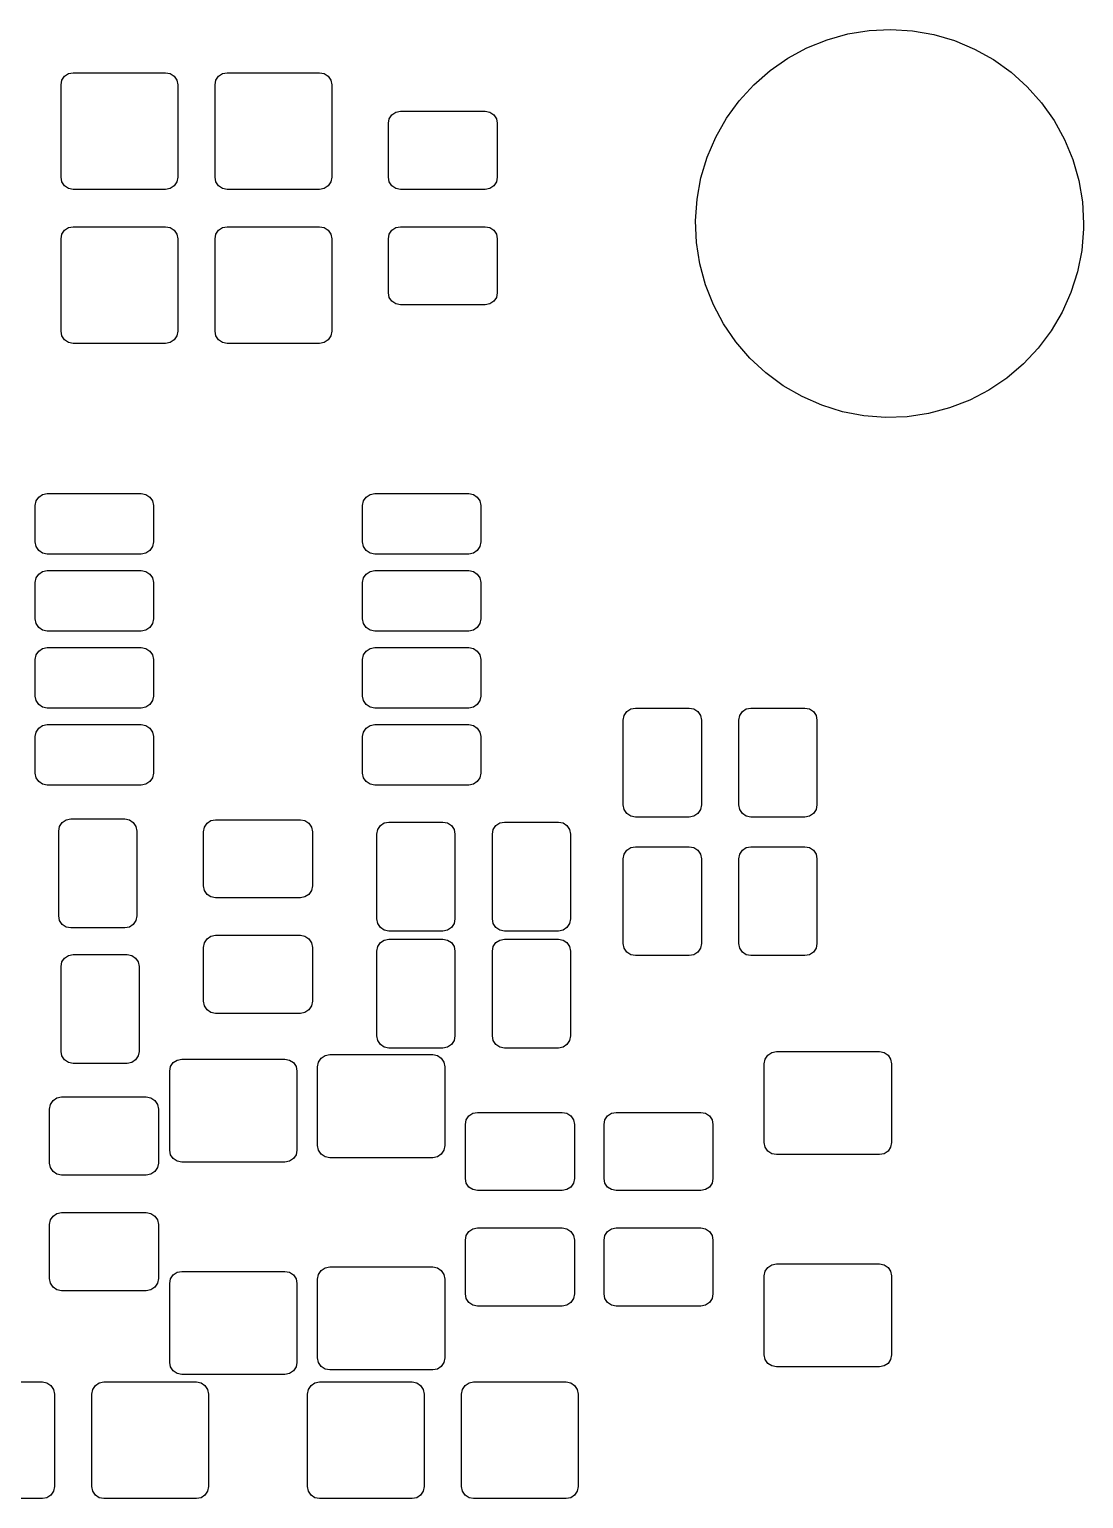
# Model space of a CAD drawing. Extents: x 0.28 to 2.54, y 0.32 to 1.78.
# Drawn here: x 1.852 to 2.536, y 0.822 to 1.776 of the extents above; entities that cross this region are included whole.
import ezdxf

# ---------------------------------------------------------------- set-up
doc = ezdxf.new("R2010")
doc.units = 0
doc.header["$MEASUREMENT"] = 0
doc.layers.add('BLACK', color=7, linetype='CONTINUOUS')

msp = doc.modelspace()

# ---------------------------------------------------------------- linework, layer by layer
at = {"layer": 'BLACK', "linetype": 'CONTINUOUS'}
for p, q in [((2.38295, 1.77305), (2.39683, 1.77529)), ((2.39683, 1.77529), (2.41088, 1.77598)), ((2.41088, 1.77598), (2.42492, 1.7751)), ((2.42492, 1.7751), (2.43877, 1.77266)), ((2.35636, 1.76399), (2.3694, 1.76926)), ((2.3694, 1.76926), (2.38295, 1.77305)), ((2.43877, 1.77266), (2.45226, 1.76868)), ((2.45226, 1.76868), (2.46523, 1.76323)), ((2.33244, 1.74928), (2.34399, 1.7573)), ((2.34399, 1.7573), (2.35636, 1.76399)), ((2.46523, 1.76323), (2.47751, 1.75637)), ((2.47751, 1.75637), (2.48894, 1.74818)), ((1.87273, 1.74301), (1.87443, 1.74557)), ((1.87443, 1.74557), (1.87699, 1.74727)), ((1.87699, 1.74727), (1.88, 1.74787)), ((1.88, 1.74787), (1.94, 1.74787)), ((1.94, 1.74787), (1.94301, 1.74727)), ((1.94301, 1.74727), (1.94557, 1.74557)), ((1.94557, 1.74557), (1.94727, 1.74301)), ((1.97273, 1.74301), (1.97443, 1.74557)), ((1.97443, 1.74557), (1.97699, 1.74727)), ((1.97699, 1.74727), (1.98, 1.74787)), ((1.98, 1.74787), (2.04, 1.74787)), ((2.04, 1.74787), (2.04301, 1.74727)), ((2.04301, 1.74727), (2.04557, 1.74557)), ((2.04557, 1.74557), (2.04727, 1.74301)), ((2.32185, 1.74001), (2.33244, 1.74928)), ((2.48894, 1.74818), (2.49939, 1.73877)), ((1.87213, 1.74), (1.87273, 1.74301)), ((1.87213, 1.68), (1.87213, 1.74)), ((1.94727, 1.74301), (1.94787, 1.74)), ((1.94787, 1.74), (1.94787, 1.68)), ((1.97213, 1.74), (1.97273, 1.74301)), ((1.97213, 1.68), (1.97213, 1.74)), ((2.04727, 1.74301), (2.04787, 1.74)), ((2.04787, 1.74), (2.04787, 1.68)), ((2.31237, 1.72963), (2.32185, 1.74001)), ((2.49939, 1.73877), (2.50873, 1.72825)), ((2.3041, 1.71825), (2.31237, 1.72963)), ((2.50873, 1.72825), (2.51684, 1.71676)), ((2.08463, 1.715), (2.08523, 1.71801)), ((2.08523, 1.71801), (2.08693, 1.72057)), ((2.08693, 1.72057), (2.08949, 1.72227)), ((2.08949, 1.72227), (2.0925, 1.72287)), ((2.0925, 1.72287), (2.1475, 1.72287)), ((2.1475, 1.72287), (2.15051, 1.72227)), ((2.15051, 1.72227), (2.15307, 1.72057)), ((2.15307, 1.72057), (2.15477, 1.71801)), ((2.15477, 1.71801), (2.15537, 1.715)), ((2.29715, 1.70602), (2.3041, 1.71825)), ((2.08463, 1.68), (2.08463, 1.715)), ((2.15537, 1.715), (2.15537, 1.68)), ((2.51684, 1.71676), (2.52362, 1.70444)), ((2.29161, 1.69309), (2.29715, 1.70602)), ((2.52362, 1.70444), (2.52898, 1.69143)), ((2.28755, 1.67962), (2.29161, 1.69309)), ((2.52898, 1.69143), (2.53285, 1.67791)), ((1.87273, 1.67699), (1.87213, 1.68)), ((1.94787, 1.68), (1.94727, 1.67699)), ((1.97273, 1.67699), (1.97213, 1.68)), ((2.04787, 1.68), (2.04727, 1.67699)), ((2.08523, 1.67699), (2.08463, 1.68)), ((2.15537, 1.68), (2.15477, 1.67699)), ((2.28501, 1.66579), (2.28755, 1.67962)), ((1.87443, 1.67443), (1.87273, 1.67699)), ((1.87699, 1.67273), (1.87443, 1.67443)), ((1.88, 1.67213), (1.87699, 1.67273)), ((1.94, 1.67213), (1.88, 1.67213)), ((1.94301, 1.67273), (1.94, 1.67213)), ((1.94557, 1.67443), (1.94301, 1.67273)), ((1.94727, 1.67699), (1.94557, 1.67443)), ((1.97443, 1.67443), (1.97273, 1.67699)), ((1.97699, 1.67273), (1.97443, 1.67443)), ((1.98, 1.67213), (1.97699, 1.67273)), ((2.04, 1.67213), (1.98, 1.67213)), ((2.04301, 1.67273), (2.04, 1.67213)), ((2.04557, 1.67443), (2.04301, 1.67273)), ((2.04727, 1.67699), (2.04557, 1.67443)), ((2.08693, 1.67443), (2.08523, 1.67699)), ((2.08949, 1.67273), (2.08693, 1.67443)), ((2.0925, 1.67213), (2.08949, 1.67273)), ((2.1475, 1.67213), (2.0925, 1.67213)), ((2.15051, 1.67273), (2.1475, 1.67213)), ((2.15307, 1.67443), (2.15051, 1.67273)), ((2.15477, 1.67699), (2.15307, 1.67443)), ((2.53285, 1.67791), (2.5352, 1.66404)), ((2.28403, 1.65176), (2.28501, 1.66579)), ((2.5352, 1.66404), (2.53598, 1.65)), ((2.28462, 1.63771), (2.28403, 1.65176)), ((1.87213, 1.64), (1.87273, 1.64301)), ((1.87273, 1.64301), (1.87443, 1.64557)), ((1.87443, 1.64557), (1.87699, 1.64727)), ((1.87699, 1.64727), (1.88, 1.64787)), ((1.88, 1.64787), (1.94, 1.64787)), ((1.94, 1.64787), (1.94301, 1.64727)), ((1.94301, 1.64727), (1.94557, 1.64557)), ((1.94557, 1.64557), (1.94727, 1.64301)), ((1.94727, 1.64301), (1.94787, 1.64)), ((1.97213, 1.64), (1.97273, 1.64301)), ((1.97273, 1.64301), (1.97443, 1.64557)), ((1.97443, 1.64557), (1.97699, 1.64727)), ((1.97699, 1.64727), (1.98, 1.64787)), ((1.98, 1.64787), (2.04, 1.64787)), ((2.04, 1.64787), (2.04301, 1.64727)), ((2.04301, 1.64727), (2.04557, 1.64557)), ((2.04557, 1.64557), (2.04727, 1.64301)), ((2.04727, 1.64301), (2.04787, 1.64)), ((2.08463, 1.64), (2.08523, 1.64301)), ((2.08523, 1.64301), (2.08693, 1.64557)), ((2.08693, 1.64557), (2.08949, 1.64727)), ((2.08949, 1.64727), (2.0925, 1.64787)), ((2.0925, 1.64787), (2.1475, 1.64787)), ((2.1475, 1.64787), (2.15051, 1.64727)), ((2.15051, 1.64727), (2.15307, 1.64557)), ((2.15307, 1.64557), (2.15477, 1.64301)), ((2.15477, 1.64301), (2.15537, 1.64)), ((2.53594, 1.64648), (2.53476, 1.63247)), ((2.53598, 1.65), (2.53594, 1.64648)), ((1.87213, 1.58), (1.87213, 1.64)), ((1.94787, 1.64), (1.94787, 1.58)), ((1.97213, 1.58), (1.97213, 1.64)), ((2.04787, 1.64), (2.04787, 1.58)), ((2.08463, 1.605), (2.08463, 1.64)), ((2.15537, 1.64), (2.15537, 1.605)), ((2.28677, 1.62381), (2.28462, 1.63771)), ((2.53476, 1.63247), (2.53203, 1.61867)), ((2.29046, 1.61023), (2.28677, 1.62381)), ((2.53203, 1.61867), (2.52777, 1.60526)), ((2.08523, 1.60199), (2.08463, 1.605)), ((2.15537, 1.605), (2.15477, 1.60199)), ((2.29563, 1.59716), (2.29046, 1.61023)), ((2.52777, 1.60526), (2.52205, 1.59241)), ((2.08693, 1.59943), (2.08523, 1.60199)), ((2.08949, 1.59773), (2.08693, 1.59943)), ((2.0925, 1.59713), (2.08949, 1.59773)), ((2.1475, 1.59713), (2.0925, 1.59713)), ((2.15051, 1.59773), (2.1475, 1.59713)), ((2.15307, 1.59943), (2.15051, 1.59773)), ((2.15477, 1.60199), (2.15307, 1.59943)), ((2.30224, 1.58474), (2.29563, 1.59716)), ((2.31018, 1.57313), (2.30224, 1.58474)), ((2.52205, 1.59241), (2.51493, 1.58028)), ((1.87273, 1.57699), (1.87213, 1.58)), ((1.87443, 1.57443), (1.87273, 1.57699)), ((1.87699, 1.57273), (1.87443, 1.57443)), ((1.94557, 1.57443), (1.94301, 1.57273)), ((1.94727, 1.57699), (1.94557, 1.57443)), ((1.94787, 1.58), (1.94727, 1.57699)), ((1.97273, 1.57699), (1.97213, 1.58)), ((1.97443, 1.57443), (1.97273, 1.57699)), ((1.97699, 1.57273), (1.97443, 1.57443)), ((2.04557, 1.57443), (2.04301, 1.57273)), ((2.04727, 1.57699), (2.04557, 1.57443)), ((2.04787, 1.58), (2.04727, 1.57699)), ((2.51493, 1.58028), (2.50651, 1.56902)), ((1.88, 1.57213), (1.87699, 1.57273)), ((1.94, 1.57213), (1.88, 1.57213)), ((1.94301, 1.57273), (1.94, 1.57213)), ((1.98, 1.57213), (1.97699, 1.57273)), ((2.04, 1.57213), (1.98, 1.57213)), ((2.04301, 1.57273), (2.04, 1.57213)), ((2.31937, 1.56248), (2.31018, 1.57313)), ((2.50651, 1.56902), (2.49688, 1.55877)), ((2.32969, 1.55293), (2.31937, 1.56248)), ((2.49688, 1.55877), (2.48617, 1.54965)), ((2.34102, 1.54458), (2.32969, 1.55293)), ((2.48617, 1.54965), (2.47451, 1.54178)), ((2.3532, 1.53755), (2.34102, 1.54458)), ((2.36609, 1.53192), (2.3532, 1.53755)), ((2.47451, 1.54178), (2.46204, 1.53527)), ((2.37952, 1.52776), (2.36609, 1.53192)), ((2.39334, 1.52512), (2.37952, 1.52776)), ((2.43533, 1.52659), (2.42142, 1.52453)), ((2.44893, 1.53018), (2.43533, 1.52659)), ((2.46204, 1.53527), (2.44893, 1.53018)), ((2.40736, 1.52404), (2.39334, 1.52512)), ((2.42142, 1.52453), (2.40736, 1.52404)), ((1.85531, 1.46681), (1.85591, 1.46982)), ((1.85591, 1.46982), (1.85762, 1.47238)), ((1.85762, 1.47238), (1.86018, 1.47409)), ((1.86018, 1.47409), (1.86319, 1.47469)), ((1.86319, 1.47469), (1.92421, 1.47469)), ((1.92421, 1.47469), (1.92723, 1.47409)), ((1.92723, 1.47409), (1.92978, 1.47238)), ((1.92978, 1.47238), (1.93149, 1.46982)), ((1.93149, 1.46982), (1.93209, 1.46681)), ((2.06791, 1.46681), (2.06851, 1.46982)), ((2.06851, 1.46982), (2.07022, 1.47238)), ((2.07022, 1.47238), (2.07277, 1.47409)), ((2.07277, 1.47409), (2.07579, 1.47469)), ((2.07579, 1.47469), (2.13681, 1.47469)), ((2.13681, 1.47469), (2.13982, 1.47409)), ((2.13982, 1.47409), (2.14238, 1.47238)), ((2.14238, 1.47238), (2.14409, 1.46982)), ((2.14409, 1.46982), (2.14469, 1.46681)), ((1.85531, 1.44319), (1.85531, 1.46681)), ((1.93209, 1.46681), (1.93209, 1.44319)), ((2.06791, 1.44319), (2.06791, 1.46681)), ((2.14469, 1.46681), (2.14469, 1.44319)), ((1.85591, 1.44018), (1.85531, 1.44319)), ((1.93209, 1.44319), (1.93149, 1.44018)), ((2.06851, 1.44018), (2.06791, 1.44319)), ((2.14469, 1.44319), (2.14409, 1.44018)), ((1.85762, 1.43762), (1.85591, 1.44018)), ((1.86018, 1.43591), (1.85762, 1.43762)), ((1.86319, 1.43531), (1.86018, 1.43591)), ((1.92421, 1.43531), (1.86319, 1.43531)), ((1.92723, 1.43591), (1.92421, 1.43531)), ((1.92978, 1.43762), (1.92723, 1.43591)), ((1.93149, 1.44018), (1.92978, 1.43762)), ((2.07022, 1.43762), (2.06851, 1.44018)), ((2.07277, 1.43591), (2.07022, 1.43762)), ((2.07579, 1.43531), (2.07277, 1.43591)), ((2.13681, 1.43531), (2.07579, 1.43531)), ((2.13982, 1.43591), (2.13681, 1.43531)), ((2.14238, 1.43762), (2.13982, 1.43591)), ((2.14409, 1.44018), (2.14238, 1.43762)), ((1.85591, 1.41982), (1.85762, 1.42238)), ((1.85762, 1.42238), (1.86018, 1.42409)), ((1.86018, 1.42409), (1.86319, 1.42469)), ((1.86319, 1.42469), (1.92421, 1.42469)), ((1.92421, 1.42469), (1.92723, 1.42409)), ((1.92723, 1.42409), (1.92978, 1.42238)), ((1.92978, 1.42238), (1.93149, 1.41982)), ((2.06851, 1.41982), (2.07022, 1.42238)), ((2.07022, 1.42238), (2.07277, 1.42409)), ((2.07277, 1.42409), (2.07579, 1.42469)), ((2.07579, 1.42469), (2.13681, 1.42469)), ((2.13681, 1.42469), (2.13982, 1.42409)), ((2.13982, 1.42409), (2.14238, 1.42238)), ((2.14238, 1.42238), (2.14409, 1.41982)), ((1.85531, 1.41681), (1.85591, 1.41982)), ((1.85531, 1.39319), (1.85531, 1.41681)), ((1.93149, 1.41982), (1.93209, 1.41681)), ((1.93209, 1.41681), (1.93209, 1.39319)), ((2.06791, 1.41681), (2.06851, 1.41982)), ((2.06791, 1.39319), (2.06791, 1.41681)), ((2.14409, 1.41982), (2.14469, 1.41681)), ((2.14469, 1.41681), (2.14469, 1.39319)), ((1.85591, 1.39018), (1.85531, 1.39319)), ((1.93209, 1.39319), (1.93149, 1.39018)), ((2.06851, 1.39018), (2.06791, 1.39319)), ((2.14469, 1.39319), (2.14409, 1.39018)), ((1.85762, 1.38762), (1.85591, 1.39018)), ((1.86018, 1.38591), (1.85762, 1.38762)), ((1.86319, 1.38531), (1.86018, 1.38591)), ((1.92421, 1.38531), (1.86319, 1.38531)), ((1.92723, 1.38591), (1.92421, 1.38531)), ((1.92978, 1.38762), (1.92723, 1.38591)), ((1.93149, 1.39018), (1.92978, 1.38762)), ((2.07022, 1.38762), (2.06851, 1.39018)), ((2.07277, 1.38591), (2.07022, 1.38762)), ((2.07579, 1.38531), (2.07277, 1.38591)), ((2.13681, 1.38531), (2.07579, 1.38531)), ((2.13982, 1.38591), (2.13681, 1.38531)), ((2.14238, 1.38762), (2.13982, 1.38591)), ((2.14409, 1.39018), (2.14238, 1.38762)), ((1.85762, 1.37238), (1.86018, 1.37409)), ((1.86018, 1.37409), (1.86319, 1.37469)), ((1.86319, 1.37469), (1.92421, 1.37469)), ((1.92421, 1.37469), (1.92723, 1.37409)), ((1.92723, 1.37409), (1.92978, 1.37238)), ((2.07022, 1.37238), (2.07277, 1.37409)), ((2.07277, 1.37409), (2.07579, 1.37469)), ((2.07579, 1.37469), (2.13681, 1.37469)), ((2.13681, 1.37469), (2.13982, 1.37409)), ((2.13982, 1.37409), (2.14238, 1.37238)), ((1.85531, 1.36681), (1.85591, 1.36982)), ((1.85531, 1.34319), (1.85531, 1.36681)), ((1.85591, 1.36982), (1.85762, 1.37238)), ((1.92978, 1.37238), (1.93149, 1.36982)), ((1.93149, 1.36982), (1.93209, 1.36681)), ((1.93209, 1.36681), (1.93209, 1.34319)), ((2.06791, 1.36681), (2.06851, 1.36982)), ((2.06791, 1.34319), (2.06791, 1.36681)), ((2.06851, 1.36982), (2.07022, 1.37238)), ((2.14238, 1.37238), (2.14409, 1.36982)), ((2.14409, 1.36982), (2.14469, 1.36681)), ((2.14469, 1.36681), (2.14469, 1.34319)), ((1.85591, 1.34018), (1.85531, 1.34319)), ((1.85762, 1.33762), (1.85591, 1.34018)), ((1.86018, 1.33591), (1.85762, 1.33762)), ((1.86319, 1.33531), (1.86018, 1.33591)), ((1.92723, 1.33591), (1.92421, 1.33531)), ((1.92978, 1.33762), (1.92723, 1.33591)), ((1.93149, 1.34018), (1.92978, 1.33762)), ((1.93209, 1.34319), (1.93149, 1.34018)), ((2.06851, 1.34018), (2.06791, 1.34319)), ((2.07022, 1.33762), (2.06851, 1.34018)), ((2.07277, 1.33591), (2.07022, 1.33762)), ((2.07579, 1.33531), (2.07277, 1.33591)), ((2.13982, 1.33591), (2.13681, 1.33531)), ((2.14238, 1.33762), (2.13982, 1.33591)), ((2.14409, 1.34018), (2.14238, 1.33762)), ((2.14469, 1.34319), (2.14409, 1.34018)), ((1.92421, 1.33531), (1.86319, 1.33531)), ((2.13681, 1.33531), (2.07579, 1.33531)), ((2.23713, 1.3275), (2.23773, 1.33051)), ((2.23713, 1.2725), (2.23713, 1.3275)), ((2.23773, 1.33051), (2.23943, 1.33307)), ((2.23943, 1.33307), (2.24199, 1.33477)), ((2.24199, 1.33477), (2.245, 1.33537)), ((2.245, 1.33537), (2.28, 1.33537)), ((2.28, 1.33537), (2.28301, 1.33477)), ((2.28301, 1.33477), (2.28557, 1.33307)), ((2.28557, 1.33307), (2.28727, 1.33051)), ((2.28727, 1.33051), (2.28787, 1.3275)), ((2.28787, 1.3275), (2.28787, 1.2725)), ((2.31213, 1.3275), (2.31273, 1.33051)), ((2.31213, 1.2725), (2.31213, 1.3275)), ((2.31273, 1.33051), (2.31443, 1.33307)), ((2.31443, 1.33307), (2.31699, 1.33477)), ((2.31699, 1.33477), (2.32, 1.33537)), ((2.32, 1.33537), (2.355, 1.33537)), ((2.355, 1.33537), (2.35801, 1.33477)), ((2.35801, 1.33477), (2.36057, 1.33307)), ((2.36057, 1.33307), (2.36227, 1.33051)), ((2.36227, 1.33051), (2.36287, 1.3275)), ((2.36287, 1.3275), (2.36287, 1.2725)), ((1.85531, 1.31681), (1.85591, 1.31982)), ((1.85531, 1.29319), (1.85531, 1.31681)), ((1.85591, 1.31982), (1.85762, 1.32238)), ((1.85762, 1.32238), (1.86018, 1.32409)), ((1.86018, 1.32409), (1.86319, 1.32469)), ((1.86319, 1.32469), (1.92421, 1.32469)), ((1.92421, 1.32469), (1.92723, 1.32409)), ((1.92723, 1.32409), (1.92978, 1.32238)), ((1.92978, 1.32238), (1.93149, 1.31982)), ((1.93149, 1.31982), (1.93209, 1.31681)), ((1.93209, 1.31681), (1.93209, 1.29319)), ((2.06791, 1.31681), (2.06851, 1.31982)), ((2.06791, 1.29319), (2.06791, 1.31681)), ((2.06851, 1.31982), (2.07022, 1.32238)), ((2.07022, 1.32238), (2.07277, 1.32409)), ((2.07277, 1.32409), (2.07579, 1.32469)), ((2.07579, 1.32469), (2.13681, 1.32469)), ((2.13681, 1.32469), (2.13982, 1.32409)), ((2.13982, 1.32409), (2.14238, 1.32238)), ((2.14238, 1.32238), (2.14409, 1.31982)), ((2.14409, 1.31982), (2.14469, 1.31681)), ((2.14469, 1.31681), (2.14469, 1.29319)), ((1.85591, 1.29018), (1.85531, 1.29319)), ((1.85762, 1.28762), (1.85591, 1.29018)), ((1.93149, 1.29018), (1.92978, 1.28762)), ((1.93209, 1.29319), (1.93149, 1.29018)), ((2.06851, 1.29018), (2.06791, 1.29319)), ((2.07022, 1.28762), (2.06851, 1.29018)), ((2.14409, 1.29018), (2.14238, 1.28762)), ((2.14469, 1.29319), (2.14409, 1.29018)), ((1.86018, 1.28591), (1.85762, 1.28762)), ((1.86319, 1.28531), (1.86018, 1.28591)), ((1.92421, 1.28531), (1.86319, 1.28531)), ((1.92723, 1.28591), (1.92421, 1.28531)), ((1.92978, 1.28762), (1.92723, 1.28591)), ((2.07277, 1.28591), (2.07022, 1.28762)), ((2.07579, 1.28531), (2.07277, 1.28591)), ((2.13681, 1.28531), (2.07579, 1.28531)), ((2.13982, 1.28591), (2.13681, 1.28531)), ((2.14238, 1.28762), (2.13982, 1.28591)), ((2.23773, 1.26949), (2.23713, 1.2725)), ((2.23943, 1.26693), (2.23773, 1.26949)), ((2.28727, 1.26949), (2.28557, 1.26693)), ((2.28787, 1.2725), (2.28727, 1.26949)), ((2.31273, 1.26949), (2.31213, 1.2725)), ((2.31443, 1.26693), (2.31273, 1.26949)), ((2.36227, 1.26949), (2.36057, 1.26693)), ((2.36287, 1.2725), (2.36227, 1.26949)), ((1.87123, 1.25851), (1.87293, 1.26107)), ((1.87293, 1.26107), (1.87549, 1.26277)), ((1.87549, 1.26277), (1.8785, 1.26337)), ((1.8785, 1.26337), (1.9135, 1.26337)), ((1.9135, 1.26337), (1.91651, 1.26277)), ((1.91651, 1.26277), (1.91907, 1.26107)), ((1.91907, 1.26107), (1.92077, 1.25851)), ((1.96523, 1.25801), (1.96693, 1.26057)), ((1.96693, 1.26057), (1.96949, 1.26227)), ((1.96949, 1.26227), (1.9725, 1.26287)), ((1.9725, 1.26287), (2.0275, 1.26287)), ((2.0275, 1.26287), (2.03051, 1.26227)), ((2.03051, 1.26227), (2.03307, 1.26057)), ((2.03307, 1.26057), (2.03477, 1.25801)), ((2.07943, 1.25907), (2.08199, 1.26077)), ((2.08199, 1.26077), (2.085, 1.26137)), ((2.085, 1.26137), (2.12, 1.26137)), ((2.12, 1.26137), (2.12301, 1.26077)), ((2.12301, 1.26077), (2.12557, 1.25907)), ((2.15443, 1.25907), (2.15699, 1.26077)), ((2.15699, 1.26077), (2.16, 1.26137)), ((2.16, 1.26137), (2.195, 1.26137)), ((2.195, 1.26137), (2.19801, 1.26077)), ((2.19801, 1.26077), (2.20057, 1.25907)), ((2.24199, 1.26523), (2.23943, 1.26693)), ((2.245, 1.26463), (2.24199, 1.26523)), ((2.28, 1.26463), (2.245, 1.26463)), ((2.28301, 1.26523), (2.28, 1.26463)), ((2.28557, 1.26693), (2.28301, 1.26523)), ((2.31699, 1.26523), (2.31443, 1.26693)), ((2.32, 1.26463), (2.31699, 1.26523)), ((2.355, 1.26463), (2.32, 1.26463)), ((2.35801, 1.26523), (2.355, 1.26463)), ((2.36057, 1.26693), (2.35801, 1.26523)), ((1.87063, 1.2555), (1.87123, 1.25851)), ((1.87063, 1.2005), (1.87063, 1.2555)), ((1.92077, 1.25851), (1.92137, 1.2555)), ((1.92137, 1.2555), (1.92137, 1.2005)), ((1.96463, 1.255), (1.96523, 1.25801)), ((1.96463, 1.22), (1.96463, 1.255)), ((2.03477, 1.25801), (2.03537, 1.255)), ((2.03537, 1.255), (2.03537, 1.22)), ((2.07713, 1.2535), (2.07773, 1.25651)), ((2.07713, 1.1985), (2.07713, 1.2535)), ((2.07773, 1.25651), (2.07943, 1.25907)), ((2.12557, 1.25907), (2.12727, 1.25651)), ((2.12727, 1.25651), (2.12787, 1.2535)), ((2.12787, 1.2535), (2.12787, 1.1985)), ((2.15213, 1.2535), (2.15273, 1.25651)), ((2.15213, 1.1985), (2.15213, 1.2535)), ((2.15273, 1.25651), (2.15443, 1.25907)), ((2.20057, 1.25907), (2.20227, 1.25651)), ((2.20227, 1.25651), (2.20287, 1.2535)), ((2.20287, 1.2535), (2.20287, 1.1985)), ((2.23713, 1.2375), (2.23773, 1.24051)), ((2.23773, 1.24051), (2.23943, 1.24307)), ((2.23943, 1.24307), (2.24199, 1.24477)), ((2.24199, 1.24477), (2.245, 1.24537)), ((2.245, 1.24537), (2.28, 1.24537)), ((2.28, 1.24537), (2.28301, 1.24477)), ((2.28301, 1.24477), (2.28557, 1.24307)), ((2.28557, 1.24307), (2.28727, 1.24051)), ((2.28727, 1.24051), (2.28787, 1.2375)), ((2.31213, 1.2375), (2.31273, 1.24051)), ((2.31273, 1.24051), (2.31443, 1.24307)), ((2.31443, 1.24307), (2.31699, 1.24477)), ((2.31699, 1.24477), (2.32, 1.24537)), ((2.32, 1.24537), (2.355, 1.24537)), ((2.355, 1.24537), (2.35801, 1.24477)), ((2.35801, 1.24477), (2.36057, 1.24307)), ((2.36057, 1.24307), (2.36227, 1.24051)), ((2.36227, 1.24051), (2.36287, 1.2375)), ((2.23713, 1.1825), (2.23713, 1.2375)), ((2.28787, 1.2375), (2.28787, 1.1825)), ((2.31213, 1.1825), (2.31213, 1.2375)), ((2.36287, 1.2375), (2.36287, 1.1825)), ((1.96523, 1.21699), (1.96463, 1.22)), ((1.96693, 1.21443), (1.96523, 1.21699)), ((1.96949, 1.21273), (1.96693, 1.21443)), ((1.9725, 1.21213), (1.96949, 1.21273)), ((2.0275, 1.21213), (1.9725, 1.21213)), ((2.03051, 1.21273), (2.0275, 1.21213)), ((2.03307, 1.21443), (2.03051, 1.21273)), ((2.03477, 1.21699), (2.03307, 1.21443)), ((2.03537, 1.22), (2.03477, 1.21699)), ((1.87123, 1.19749), (1.87063, 1.2005)), ((1.87293, 1.19493), (1.87123, 1.19749)), ((1.87549, 1.19323), (1.87293, 1.19493)), ((1.8785, 1.19263), (1.87549, 1.19323)), ((1.9135, 1.19263), (1.8785, 1.19263)), ((1.91651, 1.19323), (1.9135, 1.19263)), ((1.91907, 1.19493), (1.91651, 1.19323)), ((1.92077, 1.19749), (1.91907, 1.19493)), ((1.92137, 1.2005), (1.92077, 1.19749)), ((2.07773, 1.19549), (2.07713, 1.1985)), ((2.07943, 1.19293), (2.07773, 1.19549)), ((2.08199, 1.19123), (2.07943, 1.19293)), ((2.12557, 1.19293), (2.12301, 1.19123)), ((2.12727, 1.19549), (2.12557, 1.19293)), ((2.12787, 1.1985), (2.12727, 1.19549)), ((2.15273, 1.19549), (2.15213, 1.1985)), ((2.15443, 1.19293), (2.15273, 1.19549)), ((2.15699, 1.19123), (2.15443, 1.19293)), ((2.20057, 1.19293), (2.19801, 1.19123)), ((2.20227, 1.19549), (2.20057, 1.19293)), ((2.20287, 1.1985), (2.20227, 1.19549)), ((1.96463, 1.18), (1.96523, 1.18301)), ((1.96523, 1.18301), (1.96693, 1.18557)), ((1.96693, 1.18557), (1.96949, 1.18727)), ((1.96949, 1.18727), (1.9725, 1.18787)), ((1.9725, 1.18787), (2.0275, 1.18787)), ((2.0275, 1.18787), (2.03051, 1.18727)), ((2.03051, 1.18727), (2.03307, 1.18557)), ((2.03307, 1.18557), (2.03477, 1.18301)), ((2.03477, 1.18301), (2.03537, 1.18)), ((2.07773, 1.18051), (2.07943, 1.18307)), ((2.07943, 1.18307), (2.08199, 1.18477)), ((2.085, 1.19063), (2.08199, 1.19123)), ((2.08199, 1.18477), (2.085, 1.18537)), ((2.12, 1.19063), (2.085, 1.19063)), ((2.085, 1.18537), (2.12, 1.18537)), ((2.12301, 1.19123), (2.12, 1.19063)), ((2.12, 1.18537), (2.12301, 1.18477)), ((2.12301, 1.18477), (2.12557, 1.18307)), ((2.12557, 1.18307), (2.12727, 1.18051)), ((2.15273, 1.18051), (2.15443, 1.18307)), ((2.15443, 1.18307), (2.15699, 1.18477)), ((2.16, 1.19063), (2.15699, 1.19123)), ((2.15699, 1.18477), (2.16, 1.18537)), ((2.195, 1.19063), (2.16, 1.19063)), ((2.16, 1.18537), (2.195, 1.18537)), ((2.19801, 1.19123), (2.195, 1.19063)), ((2.195, 1.18537), (2.19801, 1.18477)), ((2.19801, 1.18477), (2.20057, 1.18307)), ((2.20057, 1.18307), (2.20227, 1.18051)), ((1.87443, 1.17307), (1.87699, 1.17477)), ((1.87699, 1.17477), (1.88, 1.17537)), ((1.88, 1.17537), (1.915, 1.17537)), ((1.915, 1.17537), (1.91801, 1.17477)), ((1.91801, 1.17477), (1.92057, 1.17307)), ((1.96463, 1.145), (1.96463, 1.18)), ((2.03537, 1.18), (2.03537, 1.145)), ((2.07713, 1.1775), (2.07773, 1.18051)), ((2.07713, 1.1225), (2.07713, 1.1775)), ((2.12727, 1.18051), (2.12787, 1.1775)), ((2.12787, 1.1775), (2.12787, 1.1225)), ((2.15213, 1.1775), (2.15273, 1.18051)), ((2.15213, 1.1225), (2.15213, 1.1775)), ((2.20227, 1.18051), (2.20287, 1.1775)), ((2.20287, 1.1775), (2.20287, 1.1225)), ((2.23773, 1.17949), (2.23713, 1.1825)), ((2.23943, 1.17693), (2.23773, 1.17949)), ((2.24199, 1.17523), (2.23943, 1.17693)), ((2.245, 1.17463), (2.24199, 1.17523)), ((2.28, 1.17463), (2.245, 1.17463)), ((2.28301, 1.17523), (2.28, 1.17463)), ((2.28557, 1.17693), (2.28301, 1.17523)), ((2.28727, 1.17949), (2.28557, 1.17693)), ((2.28787, 1.1825), (2.28727, 1.17949)), ((2.31273, 1.17949), (2.31213, 1.1825)), ((2.31443, 1.17693), (2.31273, 1.17949)), ((2.31699, 1.17523), (2.31443, 1.17693)), ((2.32, 1.17463), (2.31699, 1.17523)), ((2.355, 1.17463), (2.32, 1.17463)), ((2.35801, 1.17523), (2.355, 1.17463)), ((2.36057, 1.17693), (2.35801, 1.17523)), ((2.36227, 1.17949), (2.36057, 1.17693)), ((2.36287, 1.1825), (2.36227, 1.17949)), ((1.87213, 1.1675), (1.87273, 1.17051)), ((1.87213, 1.1125), (1.87213, 1.1675)), ((1.87273, 1.17051), (1.87443, 1.17307)), ((1.92057, 1.17307), (1.92227, 1.17051)), ((1.92227, 1.17051), (1.92287, 1.1675)), ((1.92287, 1.1675), (1.92287, 1.1125)), ((1.96523, 1.14199), (1.96463, 1.145)), ((2.03537, 1.145), (2.03477, 1.14199)), ((1.96693, 1.13943), (1.96523, 1.14199)), ((1.96949, 1.13773), (1.96693, 1.13943)), ((1.9725, 1.13713), (1.96949, 1.13773)), ((2.0275, 1.13713), (1.9725, 1.13713)), ((2.03051, 1.13773), (2.0275, 1.13713)), ((2.03307, 1.13943), (2.03051, 1.13773)), ((2.03477, 1.14199), (2.03307, 1.13943)), ((2.07773, 1.11949), (2.07713, 1.1225)), ((2.07943, 1.11693), (2.07773, 1.11949)), ((2.08199, 1.11523), (2.07943, 1.11693)), ((2.12557, 1.11693), (2.12301, 1.11523)), ((2.12727, 1.11949), (2.12557, 1.11693)), ((2.12787, 1.1225), (2.12727, 1.11949)), ((2.15273, 1.11949), (2.15213, 1.1225)), ((2.15443, 1.11693), (2.15273, 1.11949)), ((2.15699, 1.11523), (2.15443, 1.11693)), ((2.20057, 1.11693), (2.19801, 1.11523)), ((2.20227, 1.11949), (2.20057, 1.11693)), ((2.20287, 1.1225), (2.20227, 1.11949)), ((1.87273, 1.10949), (1.87213, 1.1125)), ((1.87443, 1.10693), (1.87273, 1.10949)), ((1.87699, 1.10523), (1.87443, 1.10693)), ((1.92057, 1.10693), (1.91801, 1.10523)), ((1.92227, 1.10949), (1.92057, 1.10693)), ((1.92287, 1.1125), (1.92227, 1.10949)), ((1.94498, 1.10517), (1.94754, 1.10687)), ((1.94754, 1.10687), (1.95055, 1.10747)), ((1.95055, 1.10747), (2.01745, 1.10747)), ((2.01745, 1.10747), (2.02046, 1.10687)), ((2.02046, 1.10687), (2.02302, 1.10517)), ((2.03928, 1.10551), (2.04098, 1.10807)), ((2.04098, 1.10807), (2.04354, 1.10977)), ((2.04354, 1.10977), (2.04655, 1.11037)), ((2.04655, 1.11037), (2.11345, 1.11037)), ((2.085, 1.11463), (2.08199, 1.11523)), ((2.12, 1.11463), (2.085, 1.11463)), ((2.11345, 1.11037), (2.11646, 1.10977)), ((2.11646, 1.10977), (2.11902, 1.10807)), ((2.11902, 1.10807), (2.12072, 1.10551)), ((2.12301, 1.11523), (2.12, 1.11463)), ((2.16, 1.11463), (2.15699, 1.11523)), ((2.195, 1.11463), (2.16, 1.11463)), ((2.19801, 1.11523), (2.195, 1.11463)), ((2.32868, 1.1045), (2.32928, 1.10751)), ((2.32928, 1.10751), (2.33098, 1.11007)), ((2.33098, 1.11007), (2.33354, 1.11177)), ((2.33354, 1.11177), (2.33655, 1.11237)), ((2.33655, 1.11237), (2.40345, 1.11237)), ((2.40345, 1.11237), (2.40646, 1.11177)), ((2.40646, 1.11177), (2.40902, 1.11007)), ((2.40902, 1.11007), (2.41072, 1.10751)), ((2.41072, 1.10751), (2.41132, 1.1045)), ((1.88, 1.10463), (1.87699, 1.10523)), ((1.915, 1.10463), (1.88, 1.10463)), ((1.91801, 1.10523), (1.915, 1.10463)), ((1.94268, 1.0996), (1.94328, 1.10261)), ((1.94268, 1.0484), (1.94268, 1.0996)), ((1.94328, 1.10261), (1.94498, 1.10517)), ((2.02302, 1.10517), (2.02472, 1.10261)), ((2.02472, 1.10261), (2.02532, 1.0996)), ((2.02532, 1.0996), (2.02532, 1.0484)), ((2.03868, 1.1025), (2.03928, 1.10551)), ((2.03868, 1.0513), (2.03868, 1.1025)), ((2.12072, 1.10551), (2.12132, 1.1025)), ((2.12132, 1.1025), (2.12132, 1.0513)), ((2.32868, 1.0533), (2.32868, 1.1045)), ((2.41132, 1.1045), (2.41132, 1.0533)), ((1.86463, 1.075), (1.86523, 1.07801)), ((1.86523, 1.07801), (1.86693, 1.08057)), ((1.86693, 1.08057), (1.86949, 1.08227)), ((1.86949, 1.08227), (1.8725, 1.08287)), ((1.8725, 1.08287), (1.9275, 1.08287)), ((1.9275, 1.08287), (1.93051, 1.08227)), ((1.93051, 1.08227), (1.93307, 1.08057)), ((1.93307, 1.08057), (1.93477, 1.07801)), ((1.93477, 1.07801), (1.93537, 1.075)), ((1.86463, 1.04), (1.86463, 1.075)), ((1.93537, 1.075), (1.93537, 1.04)), ((2.13523, 1.06801), (2.13693, 1.07057)), ((2.13693, 1.07057), (2.13949, 1.07227)), ((2.13949, 1.07227), (2.1425, 1.07287)), ((2.1425, 1.07287), (2.1975, 1.07287)), ((2.1975, 1.07287), (2.20051, 1.07227)), ((2.20051, 1.07227), (2.20307, 1.07057)), ((2.20307, 1.07057), (2.20477, 1.06801)), ((2.22523, 1.06801), (2.22693, 1.07057)), ((2.22693, 1.07057), (2.22949, 1.07227)), ((2.22949, 1.07227), (2.2325, 1.07287)), ((2.2325, 1.07287), (2.2875, 1.07287)), ((2.2875, 1.07287), (2.29051, 1.07227)), ((2.29051, 1.07227), (2.29307, 1.07057)), ((2.29307, 1.07057), (2.29477, 1.06801)), ((2.13463, 1.065), (2.13523, 1.06801)), ((2.13463, 1.03), (2.13463, 1.065)), ((2.20477, 1.06801), (2.20537, 1.065)), ((2.20537, 1.065), (2.20537, 1.03)), ((2.22463, 1.065), (2.22523, 1.06801)), ((2.22463, 1.03), (2.22463, 1.065)), ((2.29477, 1.06801), (2.29537, 1.065)), ((2.29537, 1.065), (2.29537, 1.03)), ((2.03928, 1.04829), (2.03868, 1.0513)), ((2.12132, 1.0513), (2.12072, 1.04829)), ((2.32928, 1.05029), (2.32868, 1.0533)), ((2.33098, 1.04773), (2.32928, 1.05029)), ((2.41072, 1.05029), (2.40902, 1.04773)), ((2.41132, 1.0533), (2.41072, 1.05029)), ((1.86523, 1.03699), (1.86463, 1.04)), ((1.93537, 1.04), (1.93477, 1.03699)), ((1.94328, 1.04539), (1.94268, 1.0484)), ((1.94498, 1.04283), (1.94328, 1.04539)), ((1.94754, 1.04113), (1.94498, 1.04283)), ((1.95055, 1.04053), (1.94754, 1.04113)), ((2.01745, 1.04053), (1.95055, 1.04053)), ((2.02046, 1.04113), (2.01745, 1.04053)), ((2.02302, 1.04283), (2.02046, 1.04113)), ((2.02472, 1.04539), (2.02302, 1.04283)), ((2.02532, 1.0484), (2.02472, 1.04539)), ((2.04098, 1.04573), (2.03928, 1.04829)), ((2.04354, 1.04403), (2.04098, 1.04573)), ((2.04655, 1.04343), (2.04354, 1.04403)), ((2.11345, 1.04343), (2.04655, 1.04343)), ((2.11646, 1.04403), (2.11345, 1.04343)), ((2.11902, 1.04573), (2.11646, 1.04403)), ((2.12072, 1.04829), (2.11902, 1.04573)), ((2.33354, 1.04603), (2.33098, 1.04773)), ((2.33655, 1.04543), (2.33354, 1.04603)), ((2.40345, 1.04543), (2.33655, 1.04543)), ((2.40646, 1.04603), (2.40345, 1.04543)), ((2.40902, 1.04773), (2.40646, 1.04603)), ((1.86693, 1.03443), (1.86523, 1.03699)), ((1.86949, 1.03273), (1.86693, 1.03443)), ((1.8725, 1.03213), (1.86949, 1.03273)), ((1.9275, 1.03213), (1.8725, 1.03213)), ((1.93051, 1.03273), (1.9275, 1.03213)), ((1.93307, 1.03443), (1.93051, 1.03273)), ((1.93477, 1.03699), (1.93307, 1.03443)), ((2.13523, 1.02699), (2.13463, 1.03)), ((2.13693, 1.02443), (2.13523, 1.02699)), ((2.13949, 1.02273), (2.13693, 1.02443)), ((2.1425, 1.02213), (2.13949, 1.02273)), ((2.1975, 1.02213), (2.1425, 1.02213)), ((2.20051, 1.02273), (2.1975, 1.02213)), ((2.20307, 1.02443), (2.20051, 1.02273)), ((2.20477, 1.02699), (2.20307, 1.02443)), ((2.20537, 1.03), (2.20477, 1.02699)), ((2.22523, 1.02699), (2.22463, 1.03)), ((2.22693, 1.02443), (2.22523, 1.02699)), ((2.22949, 1.02273), (2.22693, 1.02443)), ((2.2325, 1.02213), (2.22949, 1.02273)), ((2.2875, 1.02213), (2.2325, 1.02213)), ((2.29051, 1.02273), (2.2875, 1.02213)), ((2.29307, 1.02443), (2.29051, 1.02273)), ((2.29477, 1.02699), (2.29307, 1.02443)), ((2.29537, 1.03), (2.29477, 1.02699)), ((1.86463, 1), (1.86523, 1.00301)), ((1.86523, 1.00301), (1.86693, 1.00557)), ((1.86693, 1.00557), (1.86949, 1.00727)), ((1.86949, 1.00727), (1.8725, 1.00787)), ((1.8725, 1.00787), (1.9275, 1.00787)), ((1.9275, 1.00787), (1.93051, 1.00727)), ((1.93051, 1.00727), (1.93307, 1.00557)), ((1.93307, 1.00557), (1.93477, 1.00301)), ((1.93477, 1.00301), (1.93537, 1)), ((1.86463, 0.965), (1.86463, 1)), ((1.93537, 1), (1.93537, 0.965)), ((2.13463, 0.99), (2.13523, 0.993013)), ((2.13523, 0.993013), (2.13693, 0.995568)), ((2.13693, 0.995568), (2.13949, 0.997275)), ((2.13949, 0.997275), (2.1425, 0.997874)), ((2.1425, 0.997874), (2.1975, 0.997874)), ((2.1975, 0.997874), (2.20051, 0.997275)), ((2.20051, 0.997275), (2.20307, 0.995568)), ((2.20307, 0.995568), (2.20477, 0.993013)), ((2.20477, 0.993013), (2.20537, 0.99)), ((2.22463, 0.99), (2.22523, 0.993013)), ((2.22523, 0.993013), (2.22693, 0.995568)), ((2.22693, 0.995568), (2.22949, 0.997275)), ((2.22949, 0.997275), (2.2325, 0.997874)), ((2.2325, 0.997874), (2.2875, 0.997874)), ((2.2875, 0.997874), (2.29051, 0.997275)), ((2.29051, 0.997275), (2.29307, 0.995568)), ((2.29307, 0.995568), (2.29477, 0.993013)), ((2.29477, 0.993013), (2.29537, 0.99)), ((2.13463, 0.955), (2.13463, 0.99)), ((2.20537, 0.99), (2.20537, 0.955)), ((2.22463, 0.955), (2.22463, 0.99)), ((2.29537, 0.99), (2.29537, 0.955)), ((2.33098, 0.972268), (2.33354, 0.973975)), ((2.33354, 0.973975), (2.33655, 0.974574)), ((2.33655, 0.974574), (2.40345, 0.974574)), ((2.40345, 0.974574), (2.40646, 0.973975)), ((2.40646, 0.973975), (2.40902, 0.972268)), ((1.86523, 0.961987), (1.86463, 0.965)), ((1.93537, 0.965), (1.93477, 0.961987)), ((1.94268, 0.9618), (1.94328, 0.964813)), ((1.94328, 0.964813), (1.94498, 0.967368)), ((1.94498, 0.967368), (1.94754, 0.969075)), ((1.94754, 0.969075), (1.95055, 0.969674)), ((1.95055, 0.969674), (2.01745, 0.969674)), ((2.01745, 0.969674), (2.02046, 0.969075)), ((2.02046, 0.969075), (2.02302, 0.967368)), ((2.02302, 0.967368), (2.02472, 0.964813)), ((2.02472, 0.964813), (2.02532, 0.9618)), ((2.03868, 0.9647), (2.03928, 0.967713)), ((2.03868, 0.9135), (2.03868, 0.9647)), ((2.03928, 0.967713), (2.04098, 0.970268)), ((2.04098, 0.970268), (2.04354, 0.971975)), ((2.04354, 0.971975), (2.04655, 0.972574)), ((2.04655, 0.972574), (2.11345, 0.972574)), ((2.11345, 0.972574), (2.11646, 0.971975)), ((2.11646, 0.971975), (2.11902, 0.970268)), ((2.11902, 0.970268), (2.12072, 0.967713)), ((2.12072, 0.967713), (2.12132, 0.9647)), ((2.12132, 0.9647), (2.12132, 0.9135)), ((2.32868, 0.9667), (2.32928, 0.969713)), ((2.32868, 0.9155), (2.32868, 0.9667)), ((2.32928, 0.969713), (2.33098, 0.972268)), ((2.40902, 0.972268), (2.41072, 0.969713)), ((2.41072, 0.969713), (2.41132, 0.9667)), ((2.41132, 0.9667), (2.41132, 0.9155)), ((1.86693, 0.959432), (1.86523, 0.961987)), ((1.86949, 0.957725), (1.86693, 0.959432)), ((1.8725, 0.957126), (1.86949, 0.957725)), ((1.9275, 0.957126), (1.8725, 0.957126)), ((1.93051, 0.957725), (1.9275, 0.957126)), ((1.93307, 0.959432), (1.93051, 0.957725)), ((1.93477, 0.961987), (1.93307, 0.959432)), ((1.94268, 0.9106), (1.94268, 0.9618)), ((2.02532, 0.9618), (2.02532, 0.9106)), ((2.13523, 0.951987), (2.13463, 0.955)), ((2.20537, 0.955), (2.20477, 0.951987)), ((2.22523, 0.951987), (2.22463, 0.955)), ((2.29537, 0.955), (2.29477, 0.951987)), ((2.13693, 0.949432), (2.13523, 0.951987)), ((2.13949, 0.947725), (2.13693, 0.949432)), ((2.1425, 0.947126), (2.13949, 0.947725)), ((2.1975, 0.947126), (2.1425, 0.947126)), ((2.20051, 0.947725), (2.1975, 0.947126)), ((2.20307, 0.949432), (2.20051, 0.947725)), ((2.20477, 0.951987), (2.20307, 0.949432)), ((2.22693, 0.949432), (2.22523, 0.951987)), ((2.22949, 0.947725), (2.22693, 0.949432)), ((2.2325, 0.947126), (2.22949, 0.947725)), ((2.2875, 0.947126), (2.2325, 0.947126)), ((2.29051, 0.947725), (2.2875, 0.947126)), ((2.29307, 0.949432), (2.29051, 0.947725)), ((2.29477, 0.951987), (2.29307, 0.949432)), ((1.94328, 0.907587), (1.94268, 0.9106)), ((1.94498, 0.905032), (1.94328, 0.907587)), ((2.02472, 0.907587), (2.02302, 0.905032)), ((2.02532, 0.9106), (2.02472, 0.907587)), ((2.03928, 0.910487), (2.03868, 0.9135)), ((2.04098, 0.907932), (2.03928, 0.910487)), ((2.04354, 0.906225), (2.04098, 0.907932)), ((2.04655, 0.905626), (2.04354, 0.906225)), ((2.11646, 0.906225), (2.11345, 0.905626)), ((2.11902, 0.907932), (2.11646, 0.906225)), ((2.12072, 0.910487), (2.11902, 0.907932)), ((2.12132, 0.9135), (2.12072, 0.910487)), ((2.32928, 0.912487), (2.32868, 0.9155)), ((2.33098, 0.909932), (2.32928, 0.912487)), ((2.33354, 0.908225), (2.33098, 0.909932)), ((2.33655, 0.907626), (2.33354, 0.908225)), ((2.40345, 0.907626), (2.33655, 0.907626)), ((2.40646, 0.908225), (2.40345, 0.907626)), ((2.40902, 0.909932), (2.40646, 0.908225)), ((2.41072, 0.912487), (2.40902, 0.909932)), ((2.41132, 0.9155), (2.41072, 0.912487)), ((1.8, 0.897874), (1.86, 0.897874)), ((1.86, 0.897874), (1.86301, 0.897275)), ((1.86301, 0.897275), (1.86557, 0.895568)), ((1.89443, 0.895568), (1.89699, 0.897275)), ((1.89699, 0.897275), (1.9, 0.897874)), ((1.9, 0.897874), (1.96, 0.897874)), ((1.94754, 0.903325), (1.94498, 0.905032)), ((1.95055, 0.902726), (1.94754, 0.903325)), ((2.01745, 0.902726), (1.95055, 0.902726)), ((1.96, 0.897874), (1.96301, 0.897275)), ((1.96301, 0.897275), (1.96557, 0.895568)), ((2.02046, 0.903325), (2.01745, 0.902726)), ((2.02302, 0.905032), (2.02046, 0.903325)), ((2.03443, 0.895568), (2.03699, 0.897275)), ((2.03699, 0.897275), (2.04, 0.897874)), ((2.04, 0.897874), (2.1, 0.897874)), ((2.11345, 0.905626), (2.04655, 0.905626)), ((2.1, 0.897874), (2.10301, 0.897275)), ((2.10301, 0.897275), (2.10557, 0.895568)), ((2.13443, 0.895568), (2.13699, 0.897275)), ((2.13699, 0.897275), (2.14, 0.897874)), ((2.14, 0.897874), (2.2, 0.897874)), ((2.2, 0.897874), (2.20301, 0.897275)), ((2.20301, 0.897275), (2.20557, 0.895568)), ((1.86557, 0.895568), (1.86727, 0.893013)), ((1.86727, 0.893013), (1.86787, 0.89)), ((1.86787, 0.89), (1.86787, 0.83)), ((1.89213, 0.89), (1.89273, 0.893013)), ((1.89213, 0.83), (1.89213, 0.89)), ((1.89273, 0.893013), (1.89443, 0.895568)), ((1.96557, 0.895568), (1.96727, 0.893013)), ((1.96727, 0.893013), (1.96787, 0.89)), ((1.96787, 0.89), (1.96787, 0.83)), ((2.03213, 0.89), (2.03273, 0.893013)), ((2.03213, 0.83), (2.03213, 0.89)), ((2.03273, 0.893013), (2.03443, 0.895568)), ((2.10557, 0.895568), (2.10727, 0.893013)), ((2.10727, 0.893013), (2.10787, 0.89)), ((2.10787, 0.89), (2.10787, 0.83)), ((2.13213, 0.89), (2.13273, 0.893013)), ((2.13213, 0.83), (2.13213, 0.89)), ((2.13273, 0.893013), (2.13443, 0.895568)), ((2.20557, 0.895568), (2.20727, 0.893013)), ((2.20727, 0.893013), (2.20787, 0.89)), ((2.20787, 0.89), (2.20787, 0.83)), ((1.86787, 0.83), (1.86727, 0.826987)), ((1.89273, 0.826987), (1.89213, 0.83)), ((1.96787, 0.83), (1.96727, 0.826987)), ((2.03273, 0.826987), (2.03213, 0.83)), ((2.10787, 0.83), (2.10727, 0.826987)), ((2.13273, 0.826987), (2.13213, 0.83)), ((2.20787, 0.83), (2.20727, 0.826987)), ((1.86, 0.822126), (1.8, 0.822126)), ((1.86301, 0.822725), (1.86, 0.822126)), ((1.86557, 0.824432), (1.86301, 0.822725)), ((1.86727, 0.826987), (1.86557, 0.824432)), ((1.89443, 0.824432), (1.89273, 0.826987)), ((1.89699, 0.822725), (1.89443, 0.824432)), ((1.9, 0.822126), (1.89699, 0.822725)), ((1.96, 0.822126), (1.9, 0.822126)), ((1.96301, 0.822725), (1.96, 0.822126)), ((1.96557, 0.824432), (1.96301, 0.822725)), ((1.96727, 0.826987), (1.96557, 0.824432)), ((2.03443, 0.824432), (2.03273, 0.826987)), ((2.03699, 0.822725), (2.03443, 0.824432)), ((2.04, 0.822126), (2.03699, 0.822725)), ((2.1, 0.822126), (2.04, 0.822126)), ((2.10301, 0.822725), (2.1, 0.822126)), ((2.10557, 0.824432), (2.10301, 0.822725)), ((2.10727, 0.826987), (2.10557, 0.824432)), ((2.13443, 0.824432), (2.13273, 0.826987)), ((2.13699, 0.822725), (2.13443, 0.824432)), ((2.14, 0.822126), (2.13699, 0.822725)), ((2.2, 0.822126), (2.14, 0.822126)), ((2.20301, 0.822725), (2.2, 0.822126)), ((2.20557, 0.824432), (2.20301, 0.822725)), ((2.20727, 0.826987), (2.20557, 0.824432))]:
    msp.add_line(p, q, dxfattribs=at)

doc.saveas('drawing.dxf')
